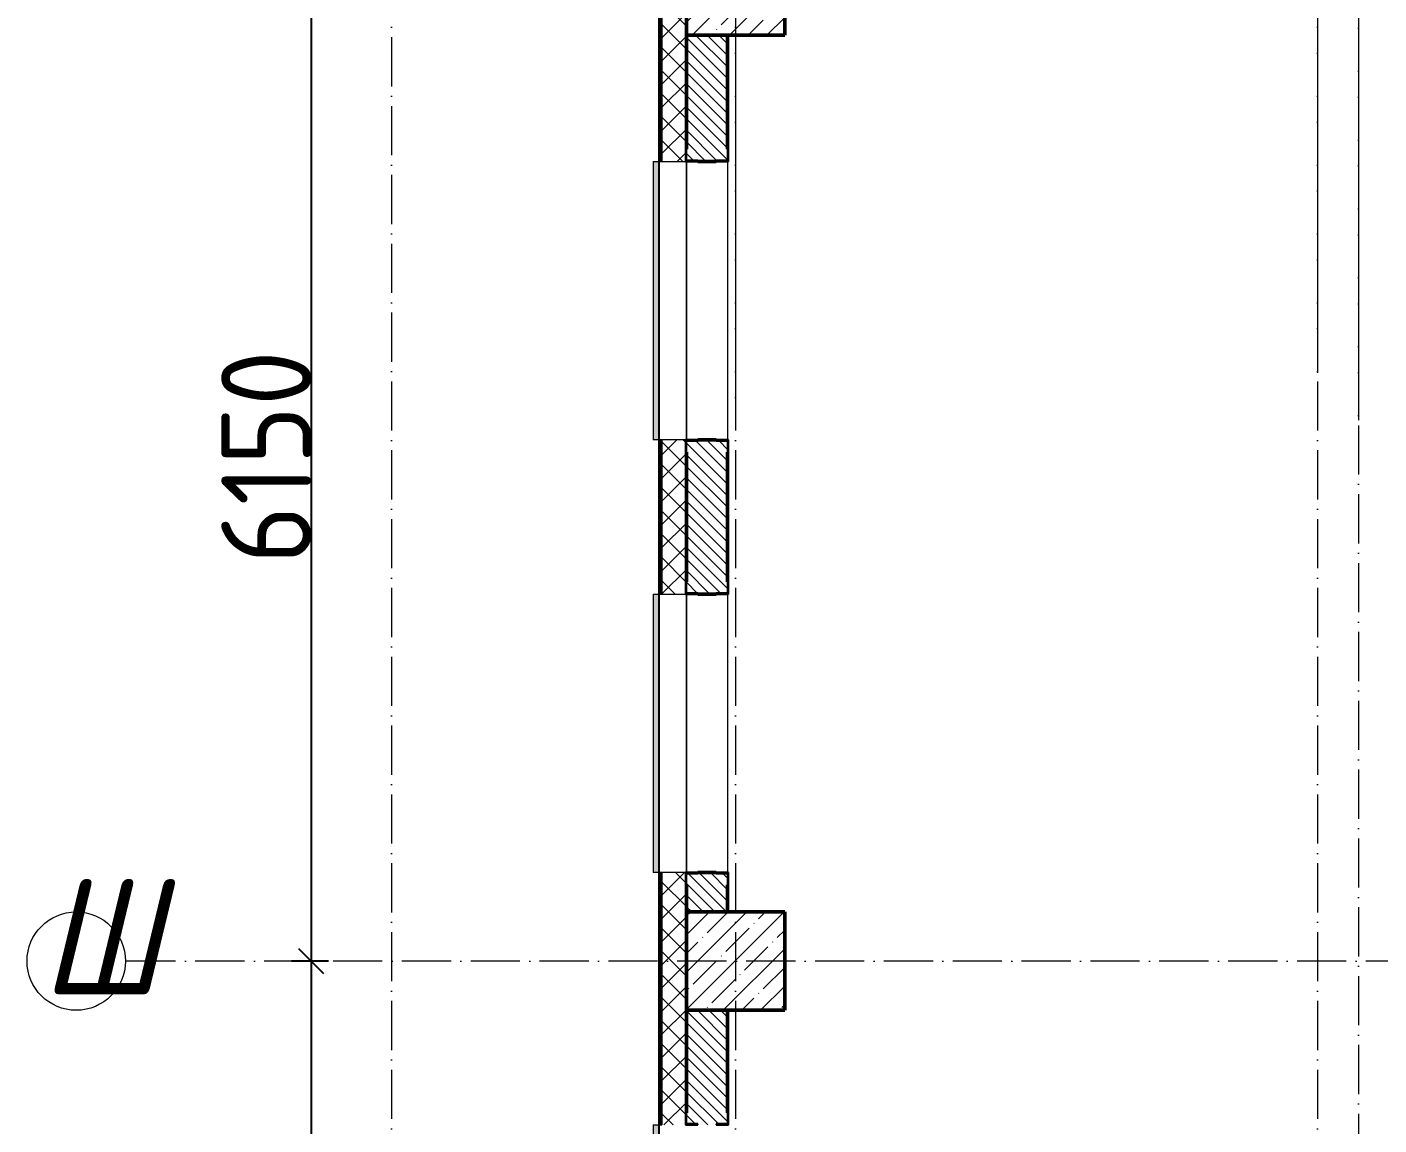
# Model space of a CAD drawing. Header units: millimetres. Extents: x -12989 to 629078, y -109036 to 555275.
# Drawn here: x 583295 to 591543, y 126465 to 133165 of the extents above; entities that cross this region are included whole.
import ezdxf

# ---------------------------------------------------------------- set-up
doc = ezdxf.new("R2010")
doc.units = ezdxf.units.MM
doc.linetypes.add('50_200_ШТРИХ_1Т_ш5_п1_п1_', pattern=[700, 500, -100, 0, -100])
for name, color, linetype, lineweight in [('A-____-____-DIMS', 7, 'Continuous', 9), ('A-GENM-____-MCUT', 7, 'Continuous', 25), ('A-GENM-____-OTLN-1', 7, 'Continuous', 25), ('A-GLAZ-____-OTLN', 7, 'Continuous', 9), ('A-WALL-____-MCUT-2', 7, 'Continuous', 50), ('A-WALL-____-MCUT-3', 7, 'Continuous', 9), ('A-WALL-____-OTLN', 7, 'Continuous', 9), ('A-WALL-____-PATT-1', 7, 'Continuous', 9), ('A-WALL-FNSH-MCUT-1', 7, 'Continuous', 9), ('S-COLS-____-MCUT', 7, 'Continuous', 50), ('S-COLS-____-OTLN', 7, 'Continuous', 9), ('S-GRID-____-IDEN', 7, 'Continuous', 9), ('S-GRID-____-OTLN-1', 7, '50_200_ШТРИХ_1Т_ш5_п1_п1_', 9)]:
    doc.layers.add(name, color=color, linetype=linetype, lineweight=lineweight)
doc.layers.add('A-GLAZ-____-OTLN-1', color=7, linetype='Continuous', lineweight=9, true_color=0xc0c0c0)
doc.styles.add('ISOCPEUR_I', font='isocpeui.ttf', dxfattribs={"width": 0.9, "height": 2.5})
doc.styles.add('ISOCPEUR_I_9', font='isocpeui.ttf', dxfattribs={"width": 0.9, "height": 250})
doc.styles.add('СПДС', font='isocpeur.ttf', dxfattribs={"width": 0.9})
doc.dimstyles.new('ISO-2_5_0_9К_БОЛЬШОЙ_ОСИ', dxfattribs={"dimscale": 304.8, "dimtxt": 248.995294, "dimasz": 0.492126, "dimexe": 0.393701, "dimexo": 0, "dimgap": 0, "dimtad": 1, "dimdec": 0, "dimzin": 0, "dimdsep": 46, "dimtxsty": 'ISOCPEUR_I_9', "dimblk1": 'OBLIQUE', "dimblk2": 'OBLIQUE', "dimsah": 1, "dimcen": 0.09, "dimdle": 0.393701, "dimazin": 0, "dimtfac": 1, "dimtdec": 4, "dimtix": 1, "dimtmove": 0, "dimatfit": 3, "dimfxl": 1, "dimtvp": 1, "dimtolj": 1, "dimtzin": 0, "dimarcsym": 2})
pattern_1 = [(45, (-71050, -42631.04), (-114.04925, 114.04925), []), (45, (-70935.95, -42631.04), (-114.04925, 114.04925), [201.613, -40.323, 3.353, -36.97])]
pattern_2 = [(135, (516567.8, 90784.41), (-35.35534, -35.35534), [])]

# ---------------------------------------------------------------- blocks, each defined once
blk = doc.blocks.new('BSC_Колонна _Прямоугольная - 600х600-25984397-АР1_План отверстий 2 этажа в осях 1-64_Ю-ЯЯ')
at = {"layer": 'S-COLS-____-OTLN'}
h = blk.add_hatch(dxfattribs=at)
h.set_pattern_fill('FP_41', color=256, style=0, pattern_type=2)
h.set_pattern_definition(pattern_1)
h.paths.add_polyline_path([(-300, -300), (300, -300), (300, 300), (-300, 300)], flags=0)
at = {"layer": 'S-COLS-____-MCUT'}
for p, q in [((300, 300), (-300, 300)), ((-300, 300), (-300, -300)), ((300, -300), (300, 300)), ((-300, -300), (300, -300))]:
    blk.add_line(p, q, dxfattribs=at)
blk = doc.blocks.new('BSC_Колонна _Прямоугольная - 600х600-25984397-АР1_План отверстий 2 этажа в осях 1-64_А-ГГ')
at = {"layer": 'S-COLS-____-OTLN'}
h = blk.add_hatch(dxfattribs=at)
h.set_pattern_fill('FP_34', color=256, style=0, pattern_type=2)
h.set_pattern_definition(pattern_1)
h.paths.add_polyline_path([(-300, -300), (300, -300), (300, 300), (-300, 300)], flags=0)
at = {"layer": 'S-COLS-____-MCUT'}
for p, q in [((300, 300), (-300, 300)), ((-300, 300), (-300, -300)), ((300, -300), (300, 300)), ((-300, -300), (300, -300))]:
    blk.add_line(p, q, dxfattribs=at)
blk = doc.blocks.new('BSC_Колонна _Прямоугольная - 600х600-V9-АР1_План отверстий 2 этажа в осях 1-64_А-ГГ')
at = {"layer": 'S-COLS-____-OTLN'}
h = blk.add_hatch(dxfattribs=at)
h.set_pattern_fill('FP_37', color=256, style=0, pattern_type=2)
h.set_pattern_definition([(315, (-36681.04, 71050), (114.04925, 114.04925), []), (315, (-36681.04, 70935.95), (114.04925, 114.04925), [201.613, -40.323, 3.353, -36.97])])
h.paths.add_polyline_path([(-300, 300), (-300, -300), (300, -300), (300, 300)], flags=0)
at = {"layer": 'S-COLS-____-MCUT'}
for p, q in [((300, 300), (-300, 300)), ((-300, 300), (-300, -300)), ((300, -300), (300, 300)), ((-300, -300), (300, -300))]:
    blk.add_line(p, q, dxfattribs=at)
blk = doc.blocks.new('Фахверк_СКБ_Уголок - 250_2700-27497298-АР1_План отверстий 2 этажа в осях 1-64_А-ГГ')
at = {"layer": 'A-GENM-____-MCUT'}
for p, q in [((200, 181), (125, 181)), ((125, 181), (125, 106)), ((131, 106), (131, 175)), ((131, 175), (200, 175)), ((200, 175), (200, 181)), ((125, 106), (131, 106)), ((131, -6), (125, -6)), ((125, -6), (125, -81)), ((125, -81), (200, -81)), ((131, -75), (131, -6)), ((200, -75), (131, -75)), ((200, -81), (200, -75))]:
    blk.add_line(p, q, dxfattribs=at)
blk = doc.blocks.new('Отлив_СКБ - Отлив витража_СФТК-31883956-АР1_План отверстий 2 этажа в осях 1-64_А-ГГ')
at = {"layer": 'A-GLAZ-____-OTLN-1'}
for points in [[(0, 3), (0, 2), (1700, 3), (1700, 37), (0, 37)], [(0, 2), (0, 0), (1700, 0), (1700, 2)]]:
    blk.add_hatch(color=256, dxfattribs=at).paths.add_polyline_path(points, flags=0)
at = {"layer": 'A-GLAZ-____-OTLN'}
for p, q in [((0, 3), (0, 37)), ((1700, 37), (0, 37)), ((0, 2), (1700, 2)), ((1700, 37), (1700, 3)), ((1700, 0), (0, 0))]:
    blk.add_line(p, q, dxfattribs=at)
blk = doc.blocks.new('Ось сетки - Круг_Ø6_00__ISO-2_5_0_9K_-25732049-АР1_План отверстий 2 этажа в осях 1-64_А-ГГ')
at = {"layer": 'S-GRID-____-IDEN'}
blk.add_circle((0, 0), 3, dxfattribs=at)
blk = doc.blocks.new('_Oblique')
at = {"color": 0, "linetype": 'ByBlock', "lineweight": -2}
blk.add_line((-0.5, -0.5), (0.5, 0.5), dxfattribs=at)
blk = doc.blocks.new('*D2996')
at = {"layer": 'A-____-____-DIMS', "color": 0, "lineweight": -2, "transparency": 16777216}
for p, q in [((352231.1, -43912.4), (352231.1, -50302.4)), ((352337.1, -44032.4), (352111.1, -44032.4)), ((352337.1, -50182.4), (352111.1, -50182.4))]:
    blk.add_line(p, q, dxfattribs=at)
at = {"layer": 'Defpoints', "color": 0, "transparency": 16777216}
for p in [(352337.1, -44032.4), (352231.1, -50182.4), (352337.1, -50182.4)]:
    blk.add_point(p, dxfattribs=at)
at = {"layer": 'A-____-____-DIMS', "color": 0, "lineweight": -2, "transparency": 16777216, "xscale": 150, "yscale": 150, "zscale": 150}
for p, rotation in [((352231.1, -44032.4), 90), ((352231.1, -50182.4), 270)]:
    blk.add_blockref('_Oblique', p, dxfattribs=dict(at, rotation=rotation))
at = {"layer": 'A-____-____-DIMS', "color": 0, "transparency": 16777216, "insert": (351956.7, -47107.4), "char_height": 548.64, "attachment_point": 5, "rotation": 90, "style": 'СПДС'}
blk.add_mtext('\\A1;6150', dxfattribs=at)
blk = doc.blocks.new('*D2997')
at = {"layer": 'A-____-____-DIMS', "color": 0, "lineweight": -2, "transparency": 16777216}
for p, q in [((352231.1, -50062.4), (352231.1, -56302.4)), ((352337.1, -50182.4), (352111.1, -50182.4)), ((352337.1, -56182.4), (352111.1, -56182.4))]:
    blk.add_line(p, q, dxfattribs=at)
at = {"layer": 'Defpoints', "color": 0, "transparency": 16777216}
for p in [(352337.1, -50182.4), (352231.1, -56182.4), (352337.1, -56182.4)]:
    blk.add_point(p, dxfattribs=at)
at = {"layer": 'A-____-____-DIMS', "color": 0, "lineweight": -2, "transparency": 16777216, "xscale": 150, "yscale": 150, "zscale": 150}
for p, rotation in [((352231.1, -50182.4), 90), ((352231.1, -56182.4), 270)]:
    blk.add_blockref('_Oblique', p, dxfattribs=dict(at, rotation=rotation))
at = {"layer": 'A-____-____-DIMS', "color": 0, "transparency": 16777216, "insert": (351956.7, -53182.4), "char_height": 548.64, "attachment_point": 5, "rotation": 90, "style": 'СПДС'}
blk.add_mtext('\\A1;6000', dxfattribs=at)
blk = doc.blocks.new('3эт')
at = {"layer": 'S-GRID-____-OTLN-1', "color": 251, "ltscale": 0.6, "true_color": 0x636466}
for p, q in [((354820.7, 4029.4), (354820.7, -46882.4)), ((358370.7, 4029.4), (358370.7, -46592.2)), ((358620.7, 3761.2), (358620.7, -46882.4)), ((352720.7, -36982.5), (352720.7, -91346.1)), ((354820.7, -36982.5), (354820.7, -91173.5)), ((358370.7, -36982.5), (358370.7, -75532.4)), ((358620.7, -37250.7), (358620.7, -75532.4)), ((374089.5, -50182.4), (351097.5, -50182.4))]:
    blk.add_line(p, q, dxfattribs=at)
at = {"layer": 'S-GRID-____-IDEN', "insert": (350583.6, -49685.4), "char_height": 700, "width": 281.392, "attachment_point": 1, "style": 'ISOCPEUR_I'}
blk.add_mtext('\\fISOCPEUR|b0|i1|c204|p34|;\\W.9;Ш', dxfattribs=at)
at = {"layer": 'A-____-____-DIMS'}
for base, p1, p2, override, picture, middle in [((352231.1, -50182.4), (352337.1, -44032.4), (352337.1, -50182.4), {"dimtxt": 1.8, "dimpost": '<>', "dimtxsty": 'СПДС', "dimfxl": 6150}, '*D2996', (351956.7, -47107.4)), ((352231.1, -56182.4), (352337.1, -50182.4), (352337.1, -56182.4), {"dimtxt": 1.8, "dimpost": '<>', "dimtxsty": 'СПДС', "dimfxl": 6000}, '*D2997', (351956.7, -53182.4))]:
    dim = blk.add_linear_dim(base=base, p1=p1, p2=p2, angle=90, dimstyle='ISO-2_5_0_9К_БОЛЬШОЙ_ОСИ', override=override, dxfattribs=at)
    dim.commit()
    dim.dimension.update_dxf_attribs({"geometry": picture, "text_midpoint": middle})

msp = doc.modelspace()

# ---------------------------------------------------------------- hatches: boundary and pattern name
at = {"layer": 'A-WALL-____-PATT-1'}
h = msp.add_hatch(dxfattribs=at)
h.set_pattern_fill('FP_1', color=256, style=0, pattern_type=2)
h.set_pattern_definition([(45, (516567.8, 90784.41), (-70.71068, 70.71068), []), (135, (516567.8, 90784.41), (-70.71068, -70.71068), [])])
h.paths.add_polyline_path([(587167.7976, 103115.4504), (587317.7976, 103115.4504), (587317.7976, 104410.4504), (587311.7976, 104410.4504), (587311.7976, 104485.4504), (587167.7976, 104485.4504)], flags=0)
h.paths.add_polyline_path([(587311.7976, 106185.4504), (587311.7976, 106260.4504), (587317.7976, 106260.4504), (587317.7976, 107050.4504), (587311.7976, 107050.4504), (587311.7976, 107125.4504), (587167.7976, 107125.4504), (587167.7976, 106185.4504), (587252.6795, 106185.4504)], flags=0)
h.paths.add_polyline_path([(587252.6795, 108825.4504), (587311.7976, 108825.4504), (587311.7976, 108900.4504), (587317.7976, 108900.4504), (587317.7976, 110290.4504), (587311.7976, 110290.4504), (587311.7976, 110365.4504), (587167.7976, 110365.4504), (587167.7976, 108825.4504)], flags=0)
h.paths.add_polyline_path([(587311.7976, 112065.4504), (587311.7976, 112140.4504), (587317.7976, 112140.4504), (587317.7976, 112930.4504), (587311.7976, 112930.4504), (587311.7976, 113005.4504), (587167.7976, 113005.4504), (587167.7976, 112065.4504), (587252.6795, 112065.4504)], flags=0)
h.paths.add_polyline_path([(587252.6795, 114705.4504), (587311.7976, 114705.4504), (587311.7976, 114780.4504), (587317.7976, 114780.4504), (587317.7976, 116170.4504), (587311.7976, 116170.4504), (587311.7976, 116245.4504), (587167.7976, 116245.4504), (587167.7976, 114705.4504)], flags=0)
h.paths.add_polyline_path([(587252.6795, 117945.4504), (587311.7976, 117945.4504), (587311.7976, 118020.4504), (587317.7976, 118020.4504), (587317.7976, 118810.4504), (587311.7976, 118810.4504), (587311.7976, 118885.4504), (587167.7976, 118885.4504), (587167.7976, 117945.4504)], flags=0)
h.paths.add_polyline_path([(587311.7976, 120585.4504), (587311.7976, 120660.4504), (587317.7976, 120660.4504), (587317.7976, 122050.4504), (587311.7976, 122050.4504), (587311.7976, 122125.4504), (587167.7976, 122125.4504), (587167.7976, 120585.4504), (587252.6795, 120585.4504)], flags=0)
h.paths.add_polyline_path([(587311.7976, 123825.4504), (587311.7976, 123900.4504), (587317.7976, 123900.4504), (587317.7976, 124690.4504), (587311.7976, 124690.4504), (587311.7976, 124765.4504), (587167.7976, 124765.4504), (587167.7976, 123825.4504), (587252.6795, 123825.4504)], flags=0)
h.paths.add_polyline_path([(587252.6795, 126465.4504), (587311.7976, 126465.4504), (587311.7976, 126540.4504), (587317.7976, 126540.4504), (587317.7976, 127930.4504), (587311.7976, 127930.4504), (587311.7976, 128005.4504), (587167.7976, 128005.4504), (587167.7976, 126465.4504)], flags=0)
h.paths.add_polyline_path([(587252.6795, 129705.4504), (587311.7976, 129705.4504), (587311.7976, 129780.4504), (587317.7976, 129780.4504), (587317.7976, 130570.4504), (587311.7976, 130570.4504), (587311.7976, 130645.4504), (587167.7976, 130645.4504), (587167.7976, 129705.4504)], flags=0)
h.paths.add_polyline_path([(587311.7976, 132345.4504), (587311.7976, 132420.4504), (587317.7976, 132420.4504), (587317.7976, 133865.4504), (587167.7976, 133865.4504), (587167.7976, 132345.4504), (587252.6795, 132345.4504)], flags=0)
h = msp.add_hatch(dxfattribs=at)
h.set_pattern_fill('FP_6', color=256, style=0, pattern_type=2)
h.set_pattern_definition(pattern_2)
h.paths.add_polyline_path([(587498.7976, 127765.4504), (587567.7976, 127765.4504), (587567.7976, 127999.4504), (587498.7976, 127999.4504), (587498.7976, 128005.4504), (587386.7976, 128005.4504), (587386.7976, 127999.4504), (587317.7976, 127999.4504), (587317.7976, 127765.4504), (587386.7976, 127765.4504)], flags=0)
h.paths.add_polyline_path([(587498.7976, 129705.4504), (587498.7976, 129711.4504), (587567.7976, 129711.4504), (587567.7976, 130639.4504), (587498.7976, 130639.4504), (587498.7976, 130645.4504), (587386.7976, 130645.4504), (587386.7976, 130639.4504), (587317.7976, 130639.4504), (587317.7976, 129711.4504), (587386.7976, 129711.4504), (587386.7976, 129705.4504)], flags=0)
h.paths.add_polyline_path([(587498.7976, 132345.4504), (587498.7976, 132351.4504), (587567.7976, 132351.4504), (587567.7976, 133115.4504), (587317.7976, 133115.4504), (587317.7976, 132351.4504), (587386.7976, 132351.4504), (587386.7976, 132345.4504)], flags=0)
h = msp.add_hatch(dxfattribs=at)
h.set_pattern_fill('FP_6', color=256, style=0, pattern_type=2)
h.set_pattern_definition(pattern_2)
h.paths.add_polyline_path([(587567.7976, 121765.4504), (587567.7976, 122119.4504), (587498.7976, 122119.4504), (587498.7976, 122125.4504), (587386.7976, 122125.4504), (587386.7976, 122119.4504), (587317.7976, 122119.4504), (587317.7976, 121765.4504), (587498.7976, 121765.4504)], flags=0)
h.paths.add_polyline_path([(587386.7976, 123825.4504), (587498.7976, 123825.4504), (587498.7976, 123831.4504), (587567.7976, 123831.4504), (587567.7976, 124759.4504), (587498.7976, 124759.4504), (587498.7976, 124765.4504), (587386.7976, 124765.4504), (587386.7976, 124759.4504), (587317.7976, 124759.4504), (587317.7976, 123831.4504), (587386.7976, 123831.4504)], flags=0)
h.paths.add_polyline_path([(587498.7976, 126465.4504), (587498.7976, 126471.4504), (587567.7976, 126471.4504), (587567.7976, 127165.4504), (587317.7976, 127165.4504), (587317.7976, 126471.4504), (587386.7976, 126471.4504), (587386.7976, 126465.4504)], flags=0)

# ---------------------------------------------------------------- linework, layer by layer
at = {"layer": 'A-WALL-____-MCUT-2'}
for p, q in [((587317.7976, 132420.4504), (587317.7976, 133115.4504)), ((587317.7976, 133115.4504), (587317.7976, 132420.4504)), ((587567.7976, 132420.4504), (587567.7976, 133115.4504)), ((587386.7976, 132345.4504), (587498.7976, 132345.4504)), ((587317.7976, 129780.4504), (587317.7976, 130570.4504)), ((587317.7976, 130570.4504), (587317.7976, 129780.4504)), ((587498.7976, 130645.4504), (587386.7976, 130645.4504)), ((587567.7976, 129780.4504), (587567.7976, 130570.4504)), ((587386.7976, 129705.4504), (587498.7976, 129705.4504)), ((587317.7976, 127765.4504), (587317.7976, 127930.4504)), ((587317.7976, 127930.4504), (587317.7976, 127765.4504)), ((587498.7976, 128005.4504), (587386.7976, 128005.4504)), ((587567.7976, 127765.4504), (587567.7976, 127930.4504)), ((587317.7976, 126540.4504), (587317.7976, 127165.4504)), ((587317.7976, 127165.4504), (587317.7976, 126540.4504)), ((587567.7976, 126540.4504), (587567.7976, 127165.4504))]:
    msp.add_line(p, q, dxfattribs=at)
at = {"layer": 'A-WALL-____-MCUT-3'}
for p, q in [((587155.7976, 133877.4504), (587155.7976, 132345.4504)), ((587160.7976, 133872.4504), (587160.7976, 132345.4504)), ((587167.7976, 133865.4504), (587167.7976, 132345.4504)), ((587167.7976, 132345.4504), (587311.7976, 132345.4504)), ((587155.7976, 130645.4504), (587155.7976, 129705.4504)), ((587160.7976, 130645.4504), (587160.7976, 129705.4504)), ((587311.7976, 130645.4504), (587167.7976, 130645.4504)), ((587167.7976, 130645.4504), (587167.7976, 129705.4504)), ((587167.7976, 129705.4504), (587311.7976, 129705.4504)), ((587155.7976, 128005.4504), (587155.7976, 126465.4504)), ((587160.7976, 128005.4504), (587160.7976, 126465.4504)), ((587311.7976, 128005.4504), (587167.7976, 128005.4504)), ((587167.7976, 128005.4504), (587167.7976, 126465.4504))]:
    msp.add_line(p, q, dxfattribs=at)
at = {"layer": 'A-WALL-____-OTLN'}
for p, q in [((587317.7976, 132345.4504), (587317.7976, 130645.4504)), ((587317.7976, 130645.4504), (587317.7976, 132345.4504)), ((587567.7976, 132345.4504), (587567.7976, 130645.4504)), ((587317.7976, 129705.4504), (587317.7976, 128005.4504)), ((587317.7976, 128005.4504), (587317.7976, 129705.4504)), ((587567.7976, 129705.4504), (587567.7976, 128005.4504))]:
    msp.add_line(p, q, dxfattribs=at)
at = {"layer": 'A-WALL-FNSH-MCUT-1'}
for p, q in [((587147.7976, 133885.4504), (587147.7976, 132345.4504)), ((587147.7976, 132345.4504), (587167.7976, 132345.4504)), ((587167.7976, 130645.4504), (587147.7976, 130645.4504)), ((587147.7976, 130645.4504), (587147.7976, 129705.4504)), ((587147.7976, 129705.4504), (587167.7976, 129705.4504)), ((587167.7976, 128005.4504), (587147.7976, 128005.4504)), ((587147.7976, 128005.4504), (587147.7976, 126465.4504)), ((587147.7976, 126465.4504), (587167.7976, 126465.4504))]:
    msp.add_line(p, q, dxfattribs=at)

# ---------------------------------------------------------------- block references
msp.add_blockref('3эт', (232797.0902, 177647.8646))
at = {"layer": 'A-GENM-____-OTLN-1'}
for p, rotation in [((587492.7976, 132220.4504), 89.99999999999991), ((587392.7976, 130770.4504), 269.9999999999999), ((587492.7976, 129580.4504), 89.99999999999991), ((587392.7976, 128130.4504), 269.9999999999999), ((587492.7976, 126340.4504), 89.99999999999991)]:
    msp.add_blockref('Фахверк_СКБ_Уголок - 250_2700-27497298-АР1_План отверстий 2 этажа в осях 1-64_А-ГГ', p, dxfattribs=dict(at, rotation=rotation))
at = {"layer": 'A-GLAZ-____-OTLN', "rotation": 90}
for p in [(587150.7976, 130645.4504), (587150.7976, 128005.4504), (587150.7976, 124765.4504)]:
    msp.add_blockref('Отлив_СКБ - Отлив витража_СФТК-31883956-АР1_План отверстий 2 этажа в осях 1-64_А-ГГ', p, dxfattribs=at)
at = {"layer": 'S-COLS-____-OTLN'}
for name in ['BSC_Колонна _Прямоугольная - 600х600-25984397-АР1_План отверстий 2 этажа в осях 1-64_Ю-ЯЯ', 'BSC_Колонна _Прямоугольная - 600х600-25984397-АР1_План отверстий 2 этажа в осях 1-64_А-ГГ']:
    msp.add_blockref(name, (587617.7976, 133415.4504), dxfattribs=at)
at = {"layer": 'S-COLS-____-OTLN', "rotation": 89.9999999999999}
msp.add_blockref('BSC_Колонна _Прямоугольная - 600х600-V9-АР1_План отверстий 2 этажа в осях 1-64_А-ГГ', (587617.7976, 127465.4504), dxfattribs=at)
at = {"layer": 'S-GRID-____-IDEN', "xscale": 99.99999999999993, "yscale": 99.99999999999993, "zscale": 99.99999999999993, "rotation": 89.99999999999982}
msp.add_blockref('Ось сетки - Круг_Ø6_00__ISO-2_5_0_9K_-25732049-АР1_План отверстий 2 этажа в осях 1-64_А-ГГ', (583594.5681, 127465.4504), dxfattribs=at)

doc.saveas('drawing.dxf')
